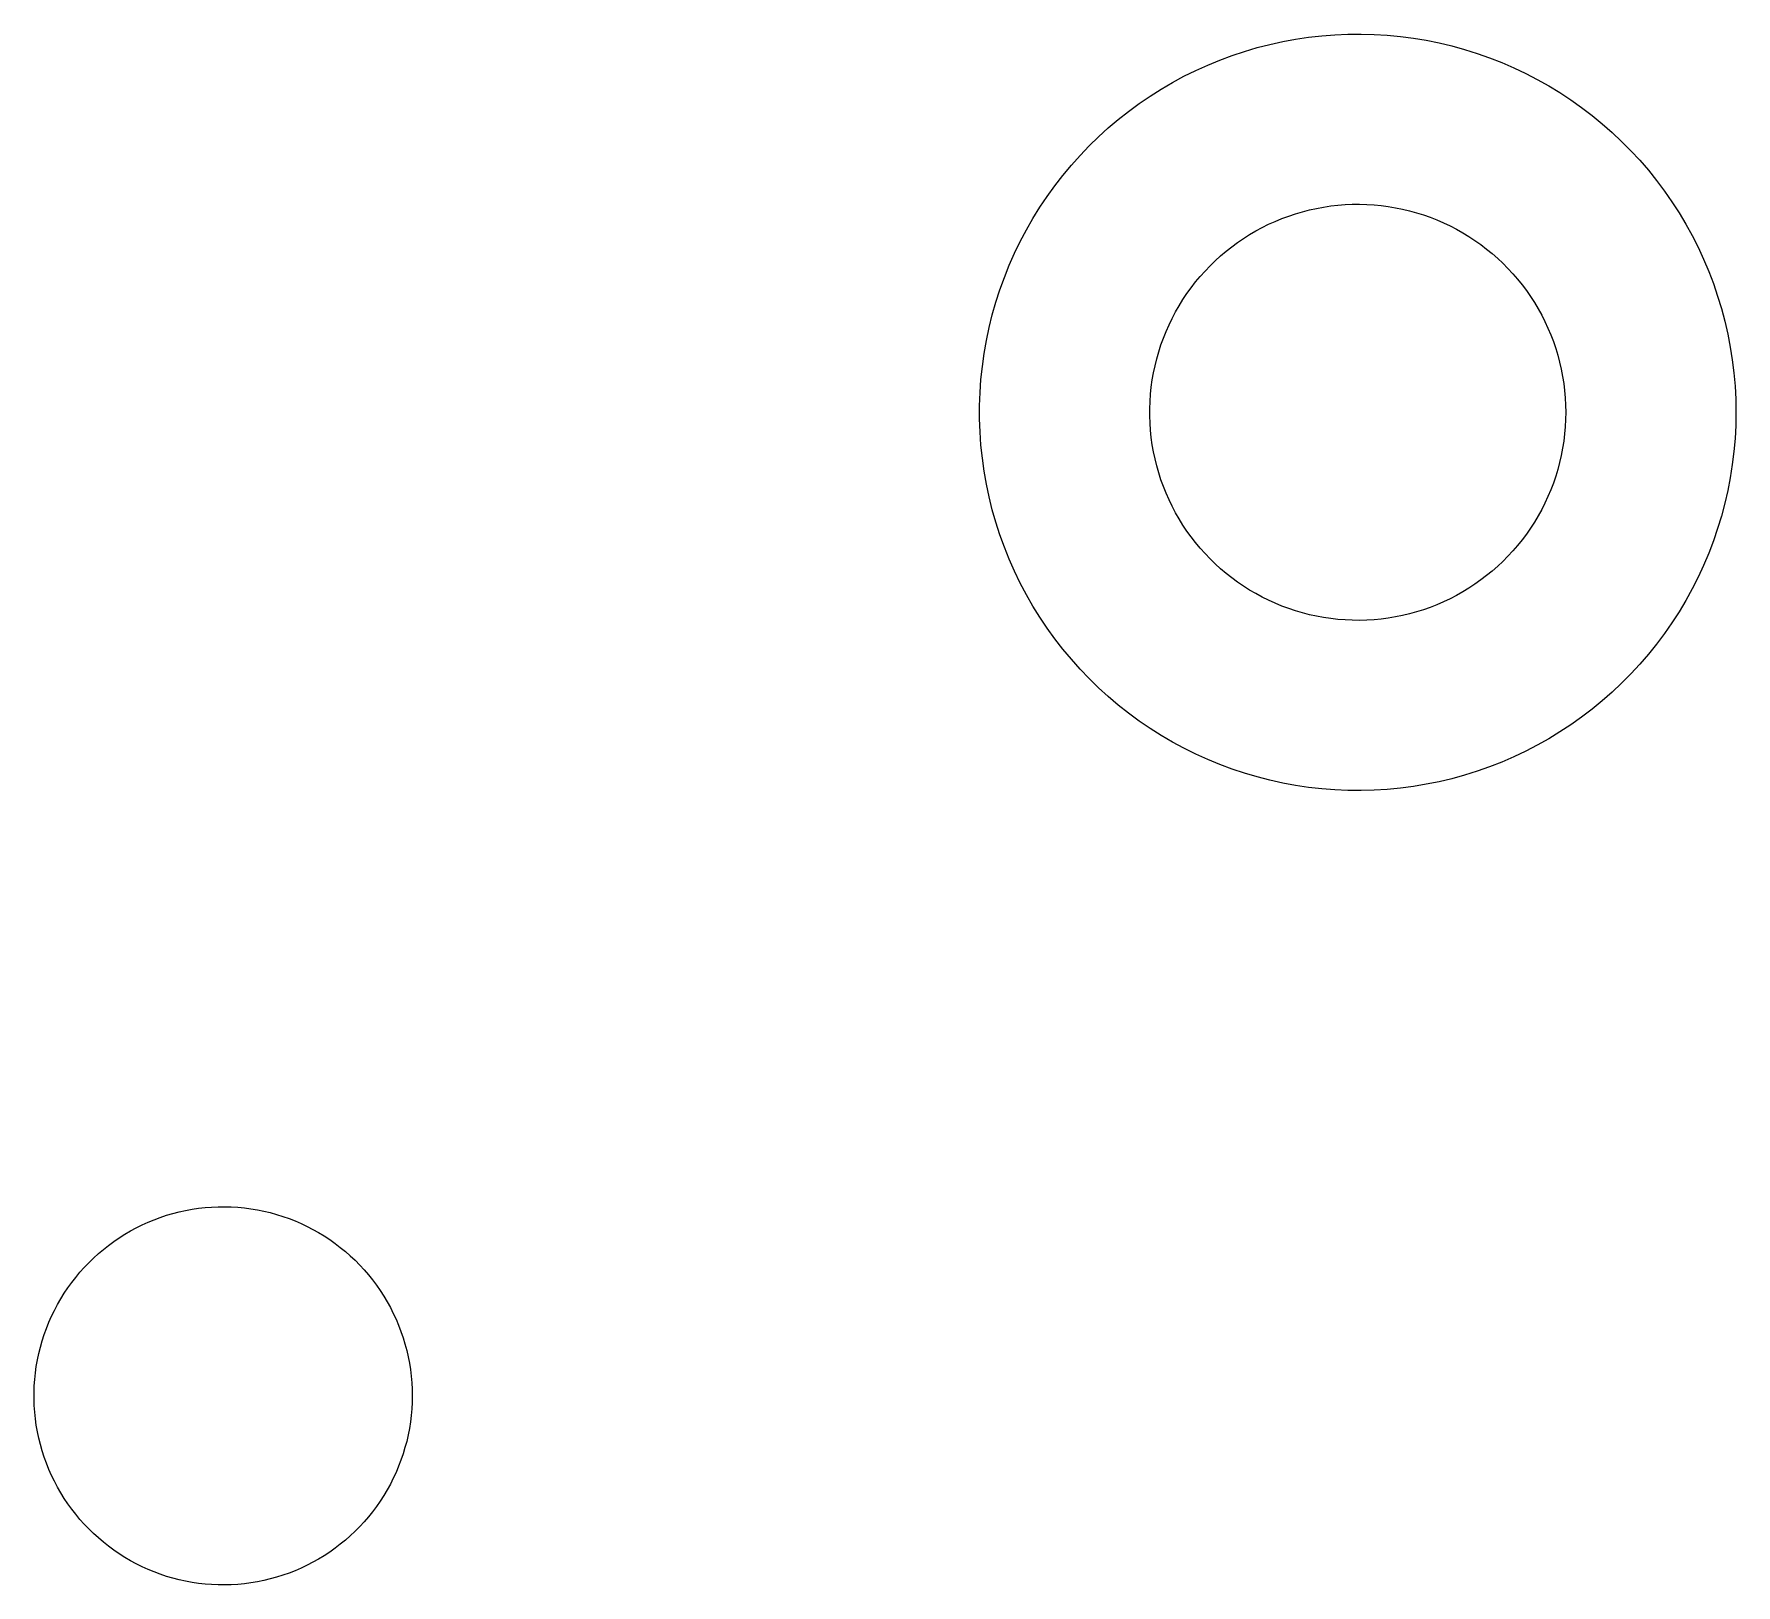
# Model space of a CAD drawing. Header units: millimetres. Extents: x 1003 to 1209, y 36 to 242.
# Drawn here: x 1110.5 to 1133, y 143.78 to 164.28 of the extents above; entities that cross this region are included whole.
import ezdxf

# ---------------------------------------------------------------- set-up
doc = ezdxf.new("R2010")
doc.units = ezdxf.units.MM
doc.layers.add('Make2D$Visible$Curves', color=7, linetype='Continuous')

msp = doc.modelspace()

# ---------------------------------------------------------------- linework, layer by layer
at = {"layer": 'Make2D$Visible$Curves', "color": 7, "lineweight": -3}
for p, q in [((1127.351, 164.236), (1127.523, 164.255)), ((1127.523, 164.255), (1127.696, 164.269)), ((1127.696, 164.269), (1127.87, 164.276)), ((1127.87, 164.276), (1128.043, 164.278)), ((1128.043, 164.278), (1128.217, 164.273)), ((1128.217, 164.273), (1128.39, 164.263)), ((1128.39, 164.263), (1128.563, 164.246)), ((1126.34, 163.994), (1126.505, 164.049)), ((1126.505, 164.049), (1126.671, 164.098)), ((1126.671, 164.098), (1126.839, 164.141)), ((1126.839, 164.141), (1127.009, 164.179)), ((1127.009, 164.179), (1127.179, 164.21)), ((1127.179, 164.21), (1127.351, 164.236)), ((1128.563, 164.246), (1128.735, 164.224)), ((1128.735, 164.224), (1128.906, 164.195)), ((1128.906, 164.195), (1129.076, 164.161)), ((1129.076, 164.161), (1129.245, 164.12)), ((1129.245, 164.12), (1129.412, 164.074)), ((1129.412, 164.074), (1129.578, 164.022)), ((1129.578, 164.022), (1129.742, 163.965)), ((1125.859, 163.796), (1126.017, 163.868)), ((1126.017, 163.868), (1126.177, 163.934)), ((1126.177, 163.934), (1126.34, 163.994)), ((1129.742, 163.965), (1129.903, 163.901)), ((1129.903, 163.901), (1130.063, 163.833)), ((1130.063, 163.833), (1130.22, 163.758)), ((1125.4, 163.549), (1125.55, 163.637)), ((1125.55, 163.637), (1125.703, 163.719)), ((1125.703, 163.719), (1125.859, 163.796)), ((1130.22, 163.758), (1130.374, 163.679)), ((1130.374, 163.679), (1130.525, 163.594)), ((1130.525, 163.594), (1130.673, 163.503)), ((1124.971, 163.256), (1125.11, 163.358)), ((1125.11, 163.358), (1125.254, 163.456)), ((1125.254, 163.456), (1125.4, 163.549)), ((1130.673, 163.503), (1130.818, 163.408)), ((1130.818, 163.408), (1130.96, 163.308)), ((1124.702, 163.036), (1124.834, 163.148)), ((1124.834, 163.148), (1124.971, 163.256)), ((1130.96, 163.308), (1131.098, 163.203)), ((1131.098, 163.203), (1131.232, 163.093)), ((1124.449, 162.798), (1124.573, 162.919)), ((1124.573, 162.919), (1124.702, 163.036)), ((1131.232, 163.093), (1131.363, 162.978)), ((1131.363, 162.978), (1131.489, 162.859)), ((1124.214, 162.543), (1124.329, 162.673)), ((1124.329, 162.673), (1124.449, 162.798)), ((1131.489, 162.859), (1131.611, 162.736)), ((1131.611, 162.736), (1131.729, 162.609)), ((1124.102, 162.41), (1124.214, 162.543)), ((1131.729, 162.609), (1131.843, 162.477)), ((1131.843, 162.477), (1131.951, 162.342)), ((1123.895, 162.132), (1123.996, 162.273)), ((1123.996, 162.273), (1124.102, 162.41)), ((1131.951, 162.342), (1132.055, 162.203)), ((1123.798, 161.988), (1123.895, 162.132)), ((1127.549, 161.991), (1127.643, 162.005)), ((1127.643, 162.005), (1127.738, 162.015)), ((1127.738, 162.015), (1127.833, 162.023)), ((1127.833, 162.023), (1127.928, 162.027)), ((1127.928, 162.027), (1128.024, 162.028)), ((1128.024, 162.028), (1128.119, 162.025)), ((1128.119, 162.025), (1128.215, 162.02)), ((1128.215, 162.02), (1128.31, 162.01)), ((1128.31, 162.01), (1128.404, 161.998)), ((1128.404, 161.998), (1128.498, 161.982)), ((1132.055, 162.203), (1132.154, 162.06)), ((1132.154, 162.06), (1132.248, 161.914)), ((1123.62, 161.69), (1123.706, 161.84)), ((1123.706, 161.84), (1123.798, 161.988)), ((1126.822, 161.763), (1126.909, 161.802)), ((1126.909, 161.802), (1126.997, 161.839)), ((1126.997, 161.839), (1127.087, 161.872)), ((1127.087, 161.872), (1127.177, 161.902)), ((1127.177, 161.902), (1127.269, 161.929)), ((1127.269, 161.929), (1127.362, 161.953)), ((1127.362, 161.953), (1127.455, 161.973)), ((1127.455, 161.973), (1127.549, 161.991)), ((1128.498, 161.982), (1128.592, 161.963)), ((1128.592, 161.963), (1128.685, 161.941)), ((1128.685, 161.941), (1128.777, 161.916)), ((1128.777, 161.916), (1128.868, 161.887)), ((1128.868, 161.887), (1128.958, 161.856)), ((1128.958, 161.856), (1129.047, 161.821)), ((1129.047, 161.821), (1129.134, 161.783)), ((1129.134, 161.783), (1129.221, 161.742)), ((1132.248, 161.914), (1132.337, 161.765)), ((1123.539, 161.536), (1123.62, 161.69)), ((1126.411, 161.522), (1126.49, 161.576)), ((1126.49, 161.576), (1126.57, 161.627)), ((1126.57, 161.627), (1126.653, 161.675)), ((1126.653, 161.675), (1126.737, 161.721)), ((1126.737, 161.721), (1126.822, 161.763)), ((1129.221, 161.742), (1129.306, 161.698)), ((1129.306, 161.698), (1129.389, 161.652)), ((1129.389, 161.652), (1129.47, 161.602)), ((1129.47, 161.602), (1129.55, 161.549)), ((1129.55, 161.549), (1129.628, 161.494)), ((1132.337, 161.765), (1132.421, 161.613)), ((1132.421, 161.613), (1132.499, 161.459)), ((1123.393, 161.221), (1123.463, 161.38)), ((1123.463, 161.38), (1123.539, 161.536)), ((1126.115, 161.281), (1126.186, 161.345)), ((1126.186, 161.345), (1126.259, 161.407)), ((1126.259, 161.407), (1126.334, 161.466)), ((1126.334, 161.466), (1126.411, 161.522)), ((1129.628, 161.494), (1129.704, 161.436)), ((1129.704, 161.436), (1129.778, 161.376)), ((1129.778, 161.376), (1129.85, 161.313)), ((1132.499, 161.459), (1132.572, 161.301)), ((1123.328, 161.06), (1123.393, 161.221)), ((1125.917, 161.074), (1125.981, 161.145)), ((1125.981, 161.145), (1126.047, 161.214)), ((1126.047, 161.214), (1126.115, 161.281)), ((1129.85, 161.313), (1129.919, 161.248)), ((1129.919, 161.248), (1129.986, 161.18)), ((1129.986, 161.18), (1130.051, 161.11)), ((1130.051, 161.11), (1130.113, 161.037)), ((1132.572, 161.301), (1132.64, 161.141)), ((1132.64, 161.141), (1132.702, 160.979)), ((1123.216, 160.732), (1123.269, 160.897)), ((1123.269, 160.897), (1123.328, 161.06)), ((1125.742, 160.848), (1125.798, 160.925)), ((1125.798, 160.925), (1125.856, 161.001)), ((1125.856, 161.001), (1125.917, 161.074)), ((1130.113, 161.037), (1130.173, 160.963)), ((1130.173, 160.963), (1130.23, 160.887)), ((1130.23, 160.887), (1130.285, 160.808)), ((1132.702, 160.979), (1132.758, 160.815)), ((1123.169, 160.565), (1123.216, 160.732)), ((1125.591, 160.604), (1125.639, 160.687)), ((1125.639, 160.687), (1125.689, 160.768)), ((1125.689, 160.768), (1125.742, 160.848)), ((1130.285, 160.808), (1130.337, 160.728)), ((1130.337, 160.728), (1130.386, 160.646)), ((1132.758, 160.815), (1132.808, 160.649)), ((1132.808, 160.649), (1132.853, 160.481)), ((1123.127, 160.397), (1123.169, 160.565)), ((1125.466, 160.347), (1125.505, 160.434)), ((1125.505, 160.434), (1125.546, 160.52)), ((1125.546, 160.52), (1125.591, 160.604)), ((1130.386, 160.646), (1130.432, 160.562)), ((1130.432, 160.562), (1130.475, 160.477)), ((1130.475, 160.477), (1130.515, 160.391)), ((1132.853, 160.481), (1132.892, 160.312)), ((1123.061, 160.056), (1123.091, 160.227)), ((1123.091, 160.227), (1123.127, 160.397)), ((1125.398, 160.169), (1125.431, 160.258)), ((1125.431, 160.258), (1125.466, 160.347)), ((1130.515, 160.391), (1130.552, 160.303)), ((1130.552, 160.303), (1130.586, 160.214)), ((1130.586, 160.214), (1130.617, 160.123)), ((1132.892, 160.312), (1132.925, 160.141)), ((1123.037, 159.884), (1123.061, 160.056)), ((1125.32, 159.893), (1125.343, 159.986)), ((1125.343, 159.986), (1125.369, 160.078)), ((1125.369, 160.078), (1125.398, 160.169)), ((1130.617, 160.123), (1130.645, 160.032)), ((1130.645, 160.032), (1130.669, 159.94)), ((1132.925, 160.141), (1132.952, 159.97)), ((1123.019, 159.711), (1123.037, 159.884)), ((1125.283, 159.706), (1125.3, 159.8)), ((1125.3, 159.8), (1125.32, 159.893)), ((1130.669, 159.94), (1130.691, 159.847)), ((1130.691, 159.847), (1130.709, 159.753)), ((1130.709, 159.753), (1130.724, 159.659)), ((1132.952, 159.97), (1132.973, 159.798)), ((1132.973, 159.798), (1132.988, 159.625)), ((1123.001, 159.365), (1123.007, 159.538)), ((1123.007, 159.538), (1123.019, 159.711)), ((1125.26, 159.516), (1125.27, 159.611)), ((1125.27, 159.611), (1125.283, 159.706)), ((1130.724, 159.659), (1130.735, 159.564)), ((1130.735, 159.564), (1130.743, 159.469)), ((1132.988, 159.625), (1132.997, 159.451)), ((1123.001, 159.191), (1123.001, 159.365)), ((1125.25, 159.326), (1125.254, 159.421)), ((1125.25, 159.23), (1125.25, 159.326)), ((1125.254, 159.421), (1125.26, 159.516)), ((1130.743, 159.469), (1130.748, 159.373)), ((1130.748, 159.373), (1130.75, 159.278)), ((1132.997, 159.451), (1133, 159.278)), ((1123.007, 159.018), (1123.001, 159.191)), ((1125.254, 159.135), (1125.25, 159.23)), ((1125.26, 159.04), (1125.254, 159.135)), ((1130.743, 159.087), (1130.735, 158.992)), ((1130.748, 159.183), (1130.743, 159.087)), ((1130.75, 159.278), (1130.748, 159.183)), ((1132.997, 159.104), (1132.988, 158.931)), ((1133, 159.278), (1132.997, 159.104)), ((1123.019, 158.845), (1123.007, 159.018)), ((1125.27, 158.945), (1125.26, 159.04)), ((1125.283, 158.85), (1125.27, 158.945)), ((1125.3, 158.756), (1125.283, 158.85)), ((1130.724, 158.897), (1130.709, 158.803)), ((1130.735, 158.992), (1130.724, 158.897)), ((1132.988, 158.931), (1132.973, 158.758)), ((1123.037, 158.672), (1123.019, 158.845)), ((1123.061, 158.5), (1123.037, 158.672)), ((1125.32, 158.663), (1125.3, 158.756)), ((1125.343, 158.57), (1125.32, 158.663)), ((1130.691, 158.709), (1130.669, 158.616)), ((1130.709, 158.803), (1130.691, 158.709)), ((1132.973, 158.758), (1132.952, 158.586)), ((1123.091, 158.329), (1123.061, 158.5)), ((1125.369, 158.478), (1125.343, 158.57)), ((1125.398, 158.387), (1125.369, 158.478)), ((1130.617, 158.433), (1130.586, 158.342)), ((1130.645, 158.524), (1130.617, 158.433)), ((1130.669, 158.616), (1130.645, 158.524)), ((1132.925, 158.414), (1132.892, 158.244)), ((1132.952, 158.586), (1132.925, 158.414)), ((1123.127, 158.159), (1123.091, 158.329)), ((1125.431, 158.298), (1125.398, 158.387)), ((1125.466, 158.209), (1125.431, 158.298)), ((1125.505, 158.122), (1125.466, 158.209)), ((1130.552, 158.253), (1130.515, 158.165)), ((1130.586, 158.342), (1130.552, 158.253)), ((1132.892, 158.244), (1132.853, 158.075)), ((1123.169, 157.991), (1123.127, 158.159)), ((1123.216, 157.824), (1123.169, 157.991)), ((1125.546, 158.036), (1125.505, 158.122)), ((1125.591, 157.951), (1125.546, 158.036)), ((1125.639, 157.869), (1125.591, 157.951)), ((1130.432, 157.993), (1130.386, 157.91)), ((1130.475, 158.079), (1130.432, 157.993)), ((1130.515, 158.165), (1130.475, 158.079)), ((1132.853, 158.075), (1132.808, 157.907)), ((1123.269, 157.659), (1123.216, 157.824)), ((1125.689, 157.788), (1125.639, 157.869)), ((1125.742, 157.708), (1125.689, 157.788)), ((1130.285, 157.748), (1130.23, 157.669)), ((1130.337, 157.828), (1130.285, 157.748)), ((1130.386, 157.91), (1130.337, 157.828)), ((1132.758, 157.741), (1132.702, 157.577)), ((1132.808, 157.907), (1132.758, 157.741)), ((1123.328, 157.496), (1123.269, 157.659)), ((1125.798, 157.631), (1125.742, 157.708)), ((1125.856, 157.555), (1125.798, 157.631)), ((1125.917, 157.482), (1125.856, 157.555)), ((1130.113, 157.518), (1130.051, 157.446)), ((1130.173, 157.593), (1130.113, 157.518)), ((1130.23, 157.669), (1130.173, 157.593)), ((1132.702, 157.577), (1132.64, 157.415)), ((1123.393, 157.335), (1123.328, 157.496)), ((1123.463, 157.176), (1123.393, 157.335)), ((1125.981, 157.411), (1125.917, 157.482)), ((1126.047, 157.342), (1125.981, 157.411)), ((1126.115, 157.275), (1126.047, 157.342)), ((1126.186, 157.211), (1126.115, 157.275)), ((1129.919, 157.308), (1129.85, 157.243)), ((1129.986, 157.376), (1129.919, 157.308)), ((1130.051, 157.446), (1129.986, 157.376)), ((1132.64, 157.415), (1132.572, 157.255)), ((1123.539, 157.02), (1123.463, 157.176)), ((1126.259, 157.149), (1126.186, 157.211)), ((1126.334, 157.09), (1126.259, 157.149)), ((1126.411, 157.034), (1126.334, 157.09)), ((1129.628, 157.062), (1129.55, 157.006)), ((1129.704, 157.119), (1129.628, 157.062)), ((1129.778, 157.18), (1129.704, 157.119)), ((1129.85, 157.243), (1129.778, 157.18)), ((1132.499, 157.097), (1132.421, 156.943)), ((1132.572, 157.255), (1132.499, 157.097)), ((1123.62, 156.866), (1123.539, 157.02)), ((1123.706, 156.716), (1123.62, 156.866)), ((1126.49, 156.98), (1126.411, 157.034)), ((1126.57, 156.929), (1126.49, 156.98)), ((1126.653, 156.881), (1126.57, 156.929)), ((1126.737, 156.835), (1126.653, 156.881)), ((1126.822, 156.793), (1126.737, 156.835)), ((1129.306, 156.858), (1129.221, 156.814)), ((1129.389, 156.904), (1129.306, 156.858)), ((1129.47, 156.954), (1129.389, 156.904)), ((1129.55, 157.006), (1129.47, 156.954)), ((1132.421, 156.943), (1132.337, 156.79)), ((1123.798, 156.568), (1123.706, 156.716)), ((1126.909, 156.754), (1126.822, 156.793)), ((1126.997, 156.717), (1126.909, 156.754)), ((1127.087, 156.684), (1126.997, 156.717)), ((1127.177, 156.654), (1127.087, 156.684)), ((1127.269, 156.627), (1127.177, 156.654)), ((1127.362, 156.603), (1127.269, 156.627)), ((1127.455, 156.583), (1127.362, 156.603)), ((1128.685, 156.615), (1128.592, 156.592)), ((1128.777, 156.64), (1128.685, 156.615)), ((1128.868, 156.669), (1128.777, 156.64)), ((1128.958, 156.7), (1128.868, 156.669)), ((1129.047, 156.735), (1128.958, 156.7)), ((1129.134, 156.773), (1129.047, 156.735)), ((1129.221, 156.814), (1129.134, 156.773)), ((1132.248, 156.641), (1132.154, 156.496)), ((1132.337, 156.79), (1132.248, 156.641)), ((1123.895, 156.424), (1123.798, 156.568)), ((1123.996, 156.283), (1123.895, 156.424)), ((1127.549, 156.565), (1127.455, 156.583)), ((1127.643, 156.551), (1127.549, 156.565)), ((1127.738, 156.54), (1127.643, 156.551)), ((1127.833, 156.533), (1127.738, 156.54)), ((1127.928, 156.529), (1127.833, 156.533)), ((1128.024, 156.528), (1127.928, 156.529)), ((1128.119, 156.531), (1128.024, 156.528)), ((1128.215, 156.536), (1128.119, 156.531)), ((1128.31, 156.545), (1128.215, 156.536)), ((1128.404, 156.558), (1128.31, 156.545)), ((1128.498, 156.573), (1128.404, 156.558)), ((1128.592, 156.592), (1128.498, 156.573)), ((1132.154, 156.496), (1132.055, 156.353)), ((1124.102, 156.146), (1123.996, 156.283)), ((1131.951, 156.214), (1131.843, 156.079)), ((1132.055, 156.353), (1131.951, 156.214)), ((1124.214, 156.013), (1124.102, 156.146)), ((1124.329, 155.883), (1124.214, 156.013)), ((1131.729, 155.947), (1131.611, 155.82)), ((1131.843, 156.079), (1131.729, 155.947)), ((1124.449, 155.758), (1124.329, 155.883)), ((1124.573, 155.637), (1124.449, 155.758)), ((1131.611, 155.82), (1131.489, 155.697)), ((1124.702, 155.52), (1124.573, 155.637)), ((1124.834, 155.408), (1124.702, 155.52)), ((1131.363, 155.578), (1131.232, 155.463)), ((1131.489, 155.697), (1131.363, 155.578)), ((1124.971, 155.3), (1124.834, 155.408)), ((1125.11, 155.197), (1124.971, 155.3)), ((1130.96, 155.248), (1130.818, 155.148)), ((1131.098, 155.353), (1130.96, 155.248)), ((1131.232, 155.463), (1131.098, 155.353)), ((1125.254, 155.1), (1125.11, 155.197)), ((1125.4, 155.007), (1125.254, 155.1)), ((1130.673, 155.053), (1130.525, 154.962)), ((1130.818, 155.148), (1130.673, 155.053)), ((1125.55, 154.919), (1125.4, 155.007)), ((1125.703, 154.837), (1125.55, 154.919)), ((1125.859, 154.76), (1125.703, 154.837)), ((1130.22, 154.798), (1130.063, 154.723)), ((1130.374, 154.877), (1130.22, 154.798)), ((1130.525, 154.962), (1130.374, 154.877)), ((1126.017, 154.688), (1125.859, 154.76)), ((1126.177, 154.622), (1126.017, 154.688)), ((1126.34, 154.562), (1126.177, 154.622)), ((1129.742, 154.591), (1129.578, 154.534)), ((1129.903, 154.654), (1129.742, 154.591)), ((1130.063, 154.723), (1129.903, 154.654)), ((1126.505, 154.507), (1126.34, 154.562)), ((1126.671, 154.458), (1126.505, 154.507)), ((1126.839, 154.415), (1126.671, 154.458)), ((1127.009, 154.377), (1126.839, 154.415)), ((1127.179, 154.346), (1127.009, 154.377)), ((1128.906, 154.361), (1128.735, 154.332)), ((1129.076, 154.395), (1128.906, 154.361)), ((1129.245, 154.435), (1129.076, 154.395)), ((1129.412, 154.482), (1129.245, 154.435)), ((1129.578, 154.534), (1129.412, 154.482)), ((1127.351, 154.32), (1127.179, 154.346)), ((1127.523, 154.301), (1127.351, 154.32)), ((1127.696, 154.287), (1127.523, 154.301)), ((1127.87, 154.28), (1127.696, 154.287)), ((1128.043, 154.278), (1127.87, 154.28)), ((1128.217, 154.283), (1128.043, 154.278)), ((1128.39, 154.293), (1128.217, 154.283)), ((1128.563, 154.31), (1128.39, 154.293)), ((1128.735, 154.332), (1128.563, 154.31)), ((1112.42, 148.71), (1112.504, 148.728)), ((1112.504, 148.728), (1112.59, 148.744)), ((1112.59, 148.744), (1112.675, 148.757)), ((1112.675, 148.757), (1112.762, 148.767)), ((1112.762, 148.767), (1112.848, 148.773)), ((1112.848, 148.773), (1112.935, 148.777)), ((1112.935, 148.777), (1113.022, 148.778)), ((1113.022, 148.778), (1113.108, 148.776)), ((1113.108, 148.776), (1113.195, 148.77)), ((1113.195, 148.77), (1113.281, 148.762)), ((1113.281, 148.762), (1113.367, 148.751)), ((1113.367, 148.751), (1113.453, 148.737)), ((1113.453, 148.737), (1113.538, 148.719)), ((1111.775, 148.457), (1111.852, 148.499)), ((1111.852, 148.499), (1111.929, 148.537)), ((1111.929, 148.537), (1112.008, 148.573)), ((1112.008, 148.573), (1112.089, 148.606)), ((1112.089, 148.606), (1112.17, 148.636)), ((1112.17, 148.636), (1112.252, 148.664)), ((1112.252, 148.664), (1112.336, 148.688)), ((1112.336, 148.688), (1112.42, 148.71)), ((1113.538, 148.719), (1113.623, 148.699)), ((1113.623, 148.699), (1113.706, 148.676)), ((1113.706, 148.676), (1113.789, 148.65)), ((1113.789, 148.65), (1113.871, 148.621)), ((1113.871, 148.621), (1113.952, 148.59)), ((1113.952, 148.59), (1114.031, 148.555)), ((1114.031, 148.555), (1114.11, 148.518)), ((1114.11, 148.518), (1114.187, 148.478)), ((1111.485, 148.267), (1111.555, 148.318)), ((1111.555, 148.318), (1111.627, 148.367)), ((1111.627, 148.367), (1111.7, 148.414)), ((1111.7, 148.414), (1111.775, 148.457)), ((1114.187, 148.478), (1114.263, 148.436)), ((1114.263, 148.436), (1114.337, 148.391)), ((1114.337, 148.391), (1114.409, 148.343)), ((1114.409, 148.343), (1114.48, 148.293)), ((1114.48, 148.293), (1114.549, 148.24)), ((1111.225, 148.038), (1111.287, 148.099)), ((1111.287, 148.099), (1111.351, 148.157)), ((1111.351, 148.157), (1111.417, 148.213)), ((1111.417, 148.213), (1111.485, 148.267)), ((1114.549, 148.24), (1114.616, 148.185)), ((1114.616, 148.185), (1114.681, 148.128)), ((1114.681, 148.128), (1114.745, 148.069)), ((1114.745, 148.069), (1114.806, 148.007)), ((1110.998, 147.775), (1111.051, 147.844)), ((1111.051, 147.844), (1111.107, 147.911)), ((1111.107, 147.911), (1111.165, 147.975)), ((1111.165, 147.975), (1111.225, 148.038)), ((1114.806, 148.007), (1114.865, 147.943)), ((1114.865, 147.943), (1114.921, 147.878)), ((1114.921, 147.878), (1114.976, 147.81)), ((1110.853, 147.559), (1110.899, 147.633)), ((1110.899, 147.633), (1110.947, 147.705)), ((1110.947, 147.705), (1110.998, 147.775)), ((1114.976, 147.81), (1115.028, 147.74)), ((1115.028, 147.74), (1115.077, 147.669)), ((1115.077, 147.669), (1115.124, 147.596)), ((1110.732, 147.329), (1110.77, 147.407)), ((1110.77, 147.407), (1110.81, 147.484)), ((1110.81, 147.484), (1110.853, 147.559)), ((1115.124, 147.596), (1115.169, 147.522)), ((1115.169, 147.522), (1115.211, 147.446)), ((1115.211, 147.446), (1115.25, 147.368)), ((1110.635, 147.088), (1110.664, 147.169)), ((1110.664, 147.169), (1110.697, 147.25)), ((1110.697, 147.25), (1110.732, 147.329)), ((1115.25, 147.368), (1115.286, 147.29)), ((1115.286, 147.29), (1115.32, 147.21)), ((1115.32, 147.21), (1115.351, 147.128)), ((1110.584, 146.922), (1110.608, 147.005)), ((1110.608, 147.005), (1110.635, 147.088)), ((1115.351, 147.128), (1115.379, 147.046)), ((1115.379, 147.046), (1115.404, 146.963)), ((1115.404, 146.963), (1115.427, 146.879)), ((1110.53, 146.667), (1110.545, 146.752)), ((1110.545, 146.752), (1110.563, 146.837)), ((1110.563, 146.837), (1110.584, 146.922)), ((1115.427, 146.879), (1115.446, 146.795)), ((1115.446, 146.795), (1115.462, 146.71)), ((1115.462, 146.71), (1115.476, 146.624)), ((1110.503, 146.408), (1110.509, 146.495)), ((1110.509, 146.495), (1110.518, 146.581)), ((1110.518, 146.581), (1110.53, 146.667)), ((1115.476, 146.624), (1115.486, 146.538)), ((1115.486, 146.538), (1115.494, 146.451)), ((1110.5, 146.321), (1110.503, 146.408)), ((1110.5, 146.235), (1110.5, 146.321)), ((1115.494, 146.451), (1115.498, 146.365)), ((1115.498, 146.365), (1115.5, 146.278)), ((1115.5, 146.278), (1115.498, 146.191)), ((1110.503, 146.148), (1110.5, 146.235)), ((1110.509, 146.061), (1110.503, 146.148)), ((1110.518, 145.975), (1110.509, 146.061)), ((1115.494, 146.105), (1115.486, 146.018)), ((1115.498, 146.191), (1115.494, 146.105)), ((1110.53, 145.889), (1110.518, 145.975)), ((1110.545, 145.804), (1110.53, 145.889)), ((1110.563, 145.719), (1110.545, 145.804)), ((1115.462, 145.846), (1115.446, 145.761)), ((1115.476, 145.932), (1115.462, 145.846)), ((1115.486, 146.018), (1115.476, 145.932)), ((1110.584, 145.634), (1110.563, 145.719)), ((1110.608, 145.551), (1110.584, 145.634)), ((1115.404, 145.593), (1115.379, 145.51)), ((1115.427, 145.676), (1115.404, 145.593)), ((1115.446, 145.761), (1115.427, 145.676)), ((1110.635, 145.468), (1110.608, 145.551)), ((1110.664, 145.387), (1110.635, 145.468)), ((1110.697, 145.306), (1110.664, 145.387)), ((1115.351, 145.427), (1115.32, 145.346)), ((1115.379, 145.51), (1115.351, 145.427)), ((1110.732, 145.227), (1110.697, 145.306)), ((1110.77, 145.149), (1110.732, 145.227)), ((1110.81, 145.072), (1110.77, 145.149)), ((1115.25, 145.188), (1115.211, 145.11)), ((1115.286, 145.266), (1115.25, 145.188)), ((1115.32, 145.346), (1115.286, 145.266)), ((1110.853, 144.997), (1110.81, 145.072)), ((1110.899, 144.923), (1110.853, 144.997)), ((1110.947, 144.851), (1110.899, 144.923)), ((1115.124, 144.96), (1115.077, 144.887)), ((1115.169, 145.034), (1115.124, 144.96)), ((1115.211, 145.11), (1115.169, 145.034)), ((1110.998, 144.781), (1110.947, 144.851)), ((1111.051, 144.712), (1110.998, 144.781)), ((1111.107, 144.645), (1111.051, 144.712)), ((1114.921, 144.678), (1114.865, 144.613)), ((1114.976, 144.746), (1114.921, 144.678)), ((1115.028, 144.816), (1114.976, 144.746)), ((1115.077, 144.887), (1115.028, 144.816)), ((1111.165, 144.581), (1111.107, 144.645)), ((1111.225, 144.518), (1111.165, 144.581)), ((1111.287, 144.457), (1111.225, 144.518)), ((1111.351, 144.399), (1111.287, 144.457)), ((1114.745, 144.487), (1114.681, 144.428)), ((1114.806, 144.549), (1114.745, 144.487)), ((1114.865, 144.613), (1114.806, 144.549)), ((1111.417, 144.343), (1111.351, 144.399)), ((1111.485, 144.289), (1111.417, 144.343)), ((1111.555, 144.238), (1111.485, 144.289)), ((1111.627, 144.189), (1111.555, 144.238)), ((1114.48, 144.263), (1114.409, 144.213)), ((1114.549, 144.316), (1114.48, 144.263)), ((1114.616, 144.371), (1114.549, 144.316)), ((1114.681, 144.428), (1114.616, 144.371)), ((1111.7, 144.142), (1111.627, 144.189)), ((1111.775, 144.099), (1111.7, 144.142)), ((1111.852, 144.057), (1111.775, 144.099)), ((1111.929, 144.019), (1111.852, 144.057)), ((1112.008, 143.983), (1111.929, 144.019)), ((1114.031, 144.001), (1113.952, 143.966)), ((1114.11, 144.038), (1114.031, 144.001)), ((1114.187, 144.078), (1114.11, 144.038)), ((1114.263, 144.12), (1114.187, 144.078)), ((1114.337, 144.165), (1114.263, 144.12)), ((1114.409, 144.213), (1114.337, 144.165)), ((1112.089, 143.95), (1112.008, 143.983)), ((1112.17, 143.92), (1112.089, 143.95)), ((1112.252, 143.892), (1112.17, 143.92)), ((1112.336, 143.868), (1112.252, 143.892)), ((1112.42, 143.846), (1112.336, 143.868)), ((1112.504, 143.828), (1112.42, 143.846)), ((1112.59, 143.812), (1112.504, 143.828)), ((1112.675, 143.799), (1112.59, 143.812)), ((1112.762, 143.789), (1112.675, 143.799)), ((1112.848, 143.783), (1112.762, 143.789)), ((1112.935, 143.779), (1112.848, 143.783)), ((1113.022, 143.778), (1112.935, 143.779)), ((1113.108, 143.78), (1113.022, 143.778)), ((1113.195, 143.786), (1113.108, 143.78)), ((1113.281, 143.794), (1113.195, 143.786)), ((1113.367, 143.805), (1113.281, 143.794)), ((1113.453, 143.819), (1113.367, 143.805)), ((1113.538, 143.837), (1113.453, 143.819)), ((1113.623, 143.857), (1113.538, 143.837)), ((1113.706, 143.88), (1113.623, 143.857)), ((1113.789, 143.906), (1113.706, 143.88)), ((1113.871, 143.935), (1113.789, 143.906)), ((1113.952, 143.966), (1113.871, 143.935))]:
    msp.add_line(p, q, dxfattribs=at)

doc.saveas('drawing.dxf')
